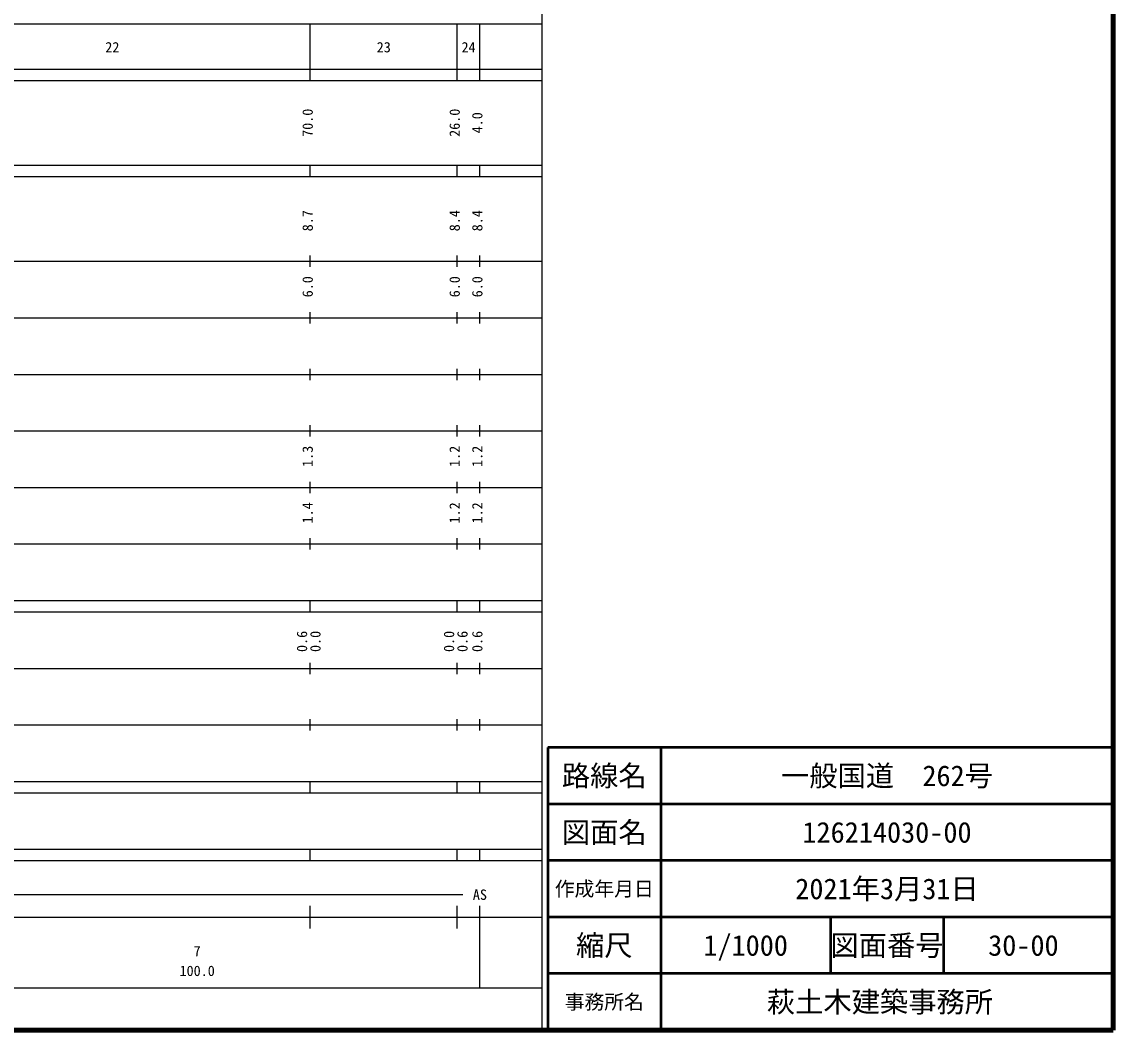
# Model space of a CAD drawing. Units: millimetres on the paper, enlarged 1000 times. Extents: x 40000 to 680000, y 20000 to 380000.
# Drawn here: x 486991 to 680000, y 20000 to 198357 of the extents above; entities that cross this region are included whole.
import ezdxf
from ezdxf.enums import TextEntityAlignment as Align

# ---------------------------------------------------------------- set-up
doc = ezdxf.new("R2010")
doc.units = ezdxf.units.MM
doc.header["$LTSCALE"] = 1000
for name, color, linetype, lineweight in [('M-TTL', 2, 'Continuous', 140), ('M-TTL-BAND', 7, 'Continuous', 25), ('M-TTL-FRAM', 2, 'Continuous', 50), ('M-TTL-LINE', 7, 'Continuous', 50)]:
    doc.layers.add(name, color=color, linetype=linetype, lineweight=lineweight)
doc.layers.add('M-TTL-TXT', color=7, linetype='Continuous')
doc.styles.add('ＭＳ ゴシック', font='')
doc.styles.get('ＭＳ ゴシック').set_extended_font_data('MS Gothic')

msp = doc.modelspace()

# ---------------------------------------------------------------- linework, layer by layer
at = {"layer": 'M-TTL'}
for p, q in [((680000, 20000), (680000, 380000)), ((40000, 20000), (680000, 20000))]:
    msp.add_line(p, q, dxfattribs=at)
at = {"layer": 'M-TTL-BAND'}
for p, q in [((579000, 20000), (579000, 370000)), ((68000, 198000), (579000, 198000)), ((538000, 188000), (538000, 198000)), ((564000, 188000), (564000, 198000)), ((568000, 188000), (568000, 198000)), ((40000, 190000), (579000, 190000)), ((40000, 188000), (579000, 188000)), ((40000, 173000), (579000, 173000)), ((538000, 171000), (538000, 173000)), ((564000, 171000), (564000, 173000)), ((568000, 171000), (568000, 173000)), ((40000, 171000), (579000, 171000)), ((538000, 155000), (538000, 157000)), ((564000, 155000), (564000, 157000)), ((568000, 155000), (568000, 157000)), ((40000, 156000), (579000, 156000)), ((538000, 145000), (538000, 147000)), ((564000, 145000), (564000, 147000)), ((568000, 145000), (568000, 147000)), ((46000, 146000), (579000, 146000)), ((52000, 136000), (579000, 136000)), ((538000, 135000), (538000, 137000)), ((564000, 135000), (564000, 137000)), ((568000, 135000), (568000, 137000)), ((46000, 126000), (579000, 126000)), ((538000, 125000), (538000, 127000)), ((564000, 125000), (564000, 127000)), ((568000, 125000), (568000, 127000)), ((52000, 116000), (579000, 116000)), ((538000, 115000), (538000, 117000)), ((564000, 115000), (564000, 117000)), ((568000, 115000), (568000, 117000)), ((538000, 105000), (538000, 107000)), ((564000, 105000), (564000, 107000)), ((568000, 105000), (568000, 107000)), ((46000, 106000), (579000, 106000)), ((40000, 96000), (579000, 96000)), ((538000, 94000), (538000, 96000)), ((564000, 94000), (564000, 96000)), ((568000, 94000), (568000, 96000)), ((40000, 94000), (579000, 94000)), ((538000, 83000), (538000, 85000)), ((564000, 83000), (564000, 85000)), ((568000, 83000), (568000, 85000)), ((49000, 84000), (579000, 84000)), ((40000, 74000), (579000, 74000)), ((538000, 73000), (538000, 75000)), ((564000, 73000), (564000, 75000)), ((568000, 73000), (568000, 75000)), ((40000, 64000), (579000, 64000)), ((538000, 62000), (538000, 64000)), ((564000, 62000), (564000, 64000)), ((568000, 62000), (568000, 64000)), ((40000, 62000), (579000, 62000)), ((40000, 52000), (579000, 52000)), ((538000, 50000), (538000, 52000)), ((564000, 50000), (564000, 52000)), ((568000, 50000), (568000, 52000)), ((40000, 50000), (579000, 50000)), ((71000, 44000), (565000, 44000)), ((538000, 38000), (538000, 42000)), ((564000, 38000), (564000, 42000)), ((568000, 27500), (568000, 42000)), ((40000, 40000), (579000, 40000)), ((68000, 27500), (579000, 27500))]:
    msp.add_line(p, q, dxfattribs=at)
at = {"layer": 'M-TTL-FRAM'}
for p, q in [((680000, 70000), (580000, 70000)), ((580000, 70000), (580000, 20000))]:
    msp.add_line(p, q, dxfattribs=at)
at = {"layer": 'M-TTL-LINE'}
for p, q in [((600000, 70000), (600000, 20000)), ((680000, 60000), (580000, 60000)), ((680000, 50000), (580000, 50000)), ((680000, 40000), (580000, 40000)), ((630000, 40000), (630000, 30000)), ((650000, 40000), (650000, 30000)), ((680000, 30000), (580000, 30000))]:
    msp.add_line(p, q, dxfattribs=at)

# ---------------------------------------------------------------- texts
at = {"layer": 'M-TTL-BAND', "style": 'ＭＳ ゴシック'}
for s, p in [('22', (503000, 192405)), ('23', (551000, 192405)), ('24', (566000, 192405)), ('AS', (568000, 42500)), ('7', (518000, 32523)), ('100.0', (518000, 29033))]:
    msp.add_text(s, height=1833, dxfattribs=at).set_placement(p, align=Align.BOTTOM_CENTER)
for s, p in [('70.0', (539000, 180500)), ('26.0', (565000, 180500)), ('4.0', (569000, 180500)), ('8.7', (539000, 163174)), ('8.4', (565000, 163174)), ('8.4', (569000, 163174)), ('6.0', (539000, 151500)), ('6.0', (565000, 151500)), ('6.0', (569000, 151500)), ('1.3', (539000, 121500)), ('1.2', (565000, 121500)), ('1.2', (569000, 121500)), ('1.4', (539000, 111500)), ('1.2', (565000, 111500)), ('1.2', (569000, 111500)), ('0.6', (538000, 88764)), ('0.0', (540370, 88764)), ('0.0', (564000, 88764)), ('0.6', (566370, 88764)), ('0.6', (569000, 88764))]:
    msp.add_text(s, height=1833, rotation=90, dxfattribs=at).set_placement(p, align=Align.BOTTOM_CENTER)
at = {"layer": 'M-TTL-TXT', "style": 'ＭＳ ゴシック'}
for s, height, p in [('路線名', 3666, (590000, 65000)), ('路線名', 3666, (590000, 65000)), ('一般国道\u3000262号', 3666, (640000, 65000)), ('図面名', 3666, (590000, 55000)), ('図面名', 3666, (590000, 55000)), ('126214030-00', 3666, (640000, 55000)), ('作成年月日', 2566, (590000, 45000)), ('作成年月日', 2566, (590000, 45000)), ('2021年3月31日', 3666, (640000, 45000)), ('縮尺', 3666, (590000, 35000)), ('縮尺', 3666, (590000, 35000)), ('1/1000', 3666, (615000, 35000)), ('図面番号', 3666, (640000, 35000)), ('図面番号', 3666, (640000, 35000)), ('30-00', 3666, (664125, 35000)), ('萩土木建築事務所 ', 3666, (640000, 25000)), ('事務所名', 2566, (590000, 25000)), ('事務所名', 2566, (590000, 25000))]:
    msp.add_text(s, height=height, dxfattribs=at).set_placement(p, align=Align.MIDDLE_CENTER)

doc.saveas('drawing.dxf')
